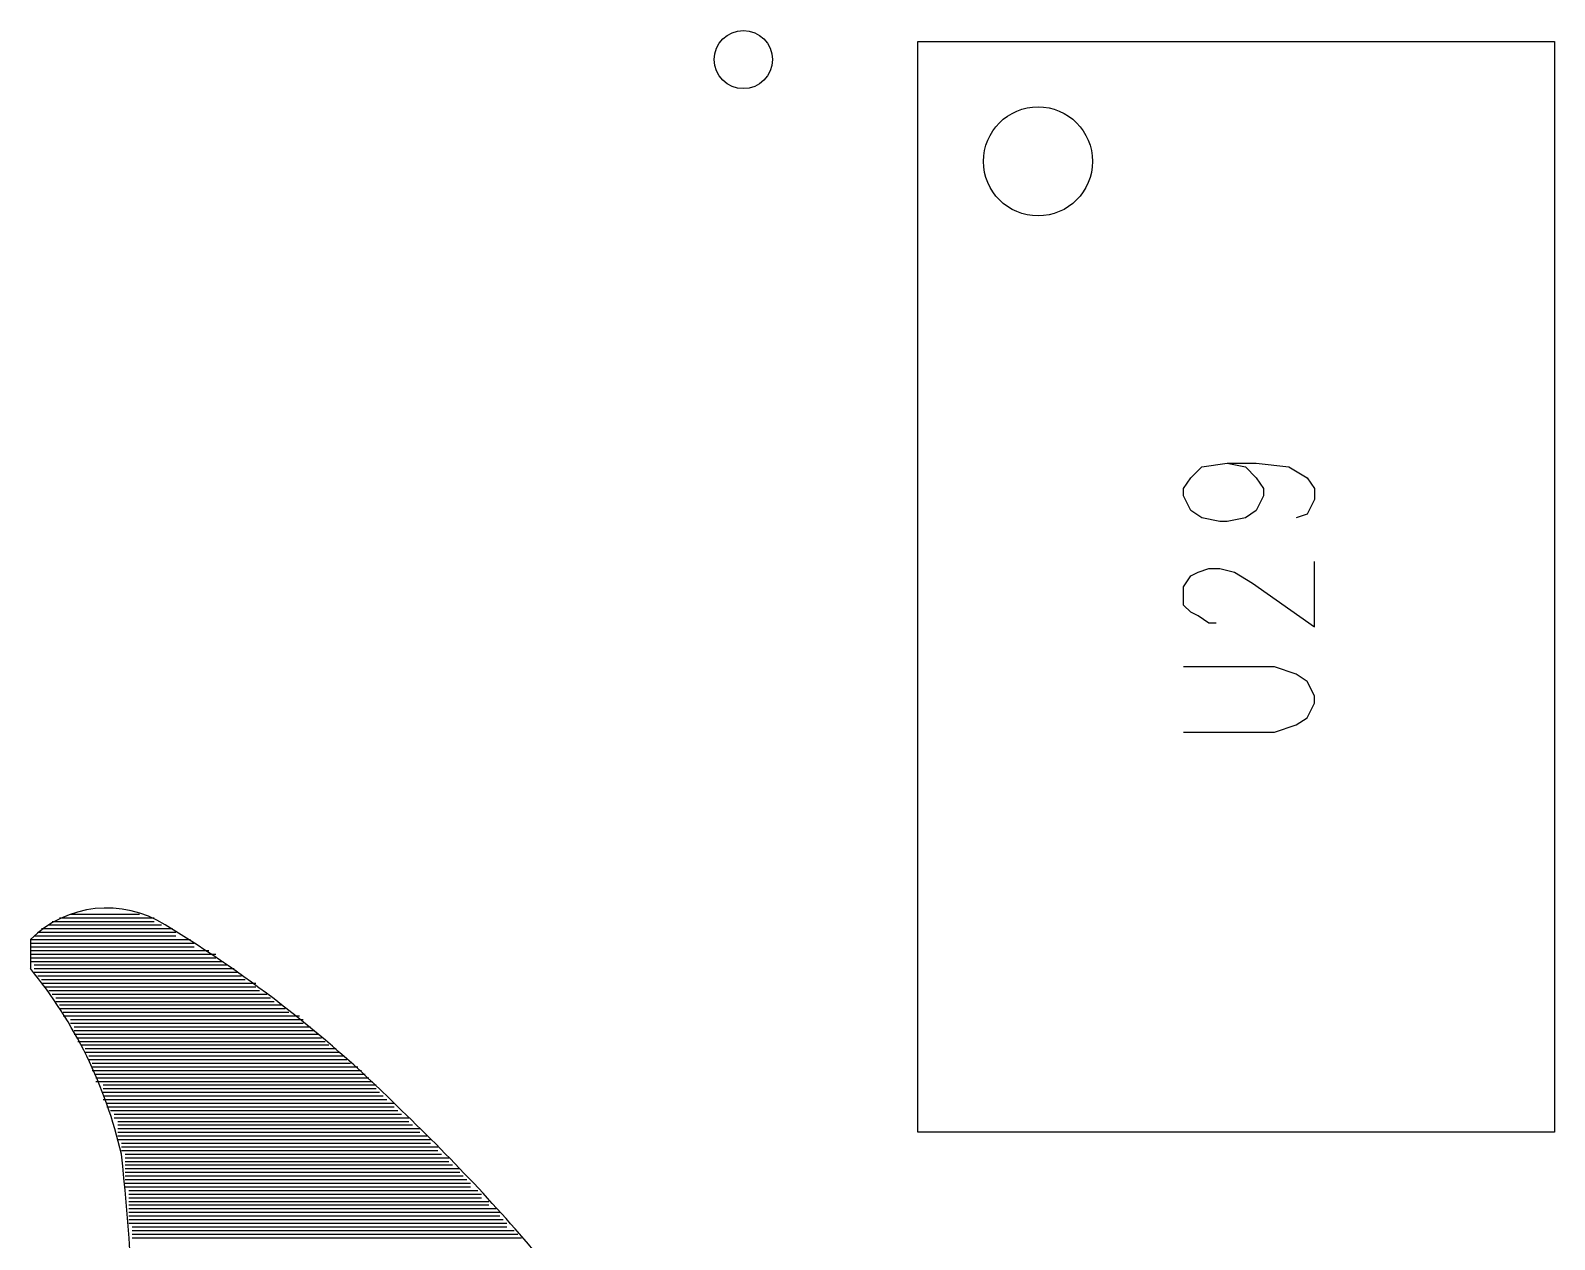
# Model space of a CAD drawing. Extents: x 11.9 to 28.1, y 10.8 to 21.2.
# Drawn here: x 22.091 to 22.51, y 17.5115 to 17.844 of the extents above; entities that cross this region are included whole.
import ezdxf

# ---------------------------------------------------------------- set-up
doc = ezdxf.new("R2010")
doc.units = 0
doc.header["$MEASUREMENT"] = 0
doc.layers.add('LAYNR1', color=2, linetype='Continuous')

msp = doc.modelspace()

# ---------------------------------------------------------------- linework, layer by layer
at = {"layer": 'LAYNR1', "color": 7}
for points in [[(22.335, 17.541), (22.335, 17.841)], [(22.335, 17.841), (22.51, 17.841)], [(22.51, 17.841), (22.51, 17.541)], [(22.42, 17.725), (22.425, 17.724), (22.428, 17.721), (22.43, 17.718), (22.43, 17.716), (22.428, 17.712), (22.425, 17.71), (22.42, 17.709), (22.418, 17.709), (22.413, 17.71), (22.41, 17.712), (22.408, 17.716), (22.408, 17.718), (22.41, 17.721), (22.413, 17.724), (22.42, 17.725), (22.428, 17.725), (22.437, 17.724), (22.442, 17.721), (22.444, 17.718), (22.444, 17.715), (22.442, 17.711), (22.439, 17.71)], [(22.417, 17.681), (22.415, 17.681), (22.412, 17.683), (22.41, 17.684), (22.408, 17.686), (22.408, 17.691), (22.41, 17.694), (22.412, 17.695), (22.415, 17.696), (22.418, 17.696), (22.422, 17.695), (22.427, 17.692), (22.444, 17.68), (22.444, 17.698)], [(22.408, 17.651), (22.433, 17.651), (22.439, 17.653), (22.442, 17.655), (22.444, 17.659), (22.444, 17.661), (22.442, 17.665), (22.439, 17.667), (22.433, 17.669), (22.408, 17.669)], [(22.097, 17.599), (22.125, 17.599)], [(22.099, 17.6), (22.125, 17.6)], [(22.101, 17.6), (22.123, 17.6)], [(22.102, 17.601), (22.121, 17.601)], [(22.091, 17.594), (22.091, 17.586)], [(22.091, 17.594), (22.135, 17.594)], [(22.091, 17.594), (22.132, 17.594)], [(22.092, 17.595), (22.131, 17.595)], [(22.093, 17.596), (22.131, 17.596)], [(22.094, 17.597), (22.13, 17.597)], [(22.094, 17.597), (22.128, 17.597)], [(22.096, 17.598), (22.127, 17.598)], [(22.091, 17.593), (22.136, 17.593)], [(22.091, 17.592), (22.136, 17.592)], [(22.091, 17.591), (22.14, 17.591)], [(22.091, 17.591), (22.139, 17.591)], [(22.091, 17.59), (22.142, 17.59)], [(22.091, 17.589), (22.142, 17.589)], [(22.091, 17.588), (22.144, 17.588)], [(22.091, 17.588), (22.143, 17.588)], [(22.092, 17.587), (22.145, 17.587)], [(22.092, 17.586), (22.147, 17.586)], [(22.092, 17.585), (22.147, 17.585)], [(22.093, 17.585), (22.148, 17.585)], [(22.093, 17.584), (22.149, 17.584)], [(22.094, 17.583), (22.15, 17.583)], [(22.094, 17.582), (22.153, 17.582)], [(22.094, 17.582), (22.151, 17.582)], [(22.095, 17.581), (22.153, 17.581)], [(22.096, 17.58), (22.154, 17.58)], [(22.097, 17.579), (22.156, 17.579)], [(22.097, 17.579), (22.155, 17.579)], [(22.098, 17.578), (22.157, 17.578)], [(22.098, 17.577), (22.158, 17.577)], [(22.099, 17.576), (22.16, 17.576)], [(22.099, 17.576), (22.159, 17.576)], [(22.099, 17.575), (22.161, 17.575)], [(22.1, 17.574), (22.162, 17.574)], [(22.1, 17.573), (22.164, 17.573)], [(22.101, 17.573), (22.165, 17.573)], [(22.102, 17.572), (22.166, 17.572)], [(22.102, 17.571), (22.166, 17.571)], [(22.103, 17.57), (22.168, 17.57)], [(22.103, 17.57), (22.167, 17.57)], [(22.103, 17.569), (22.169, 17.569)], [(22.103, 17.568), (22.17, 17.568)], [(22.104, 17.567), (22.171, 17.567)], [(22.104, 17.567), (22.17, 17.567)], [(22.104, 17.566), (22.172, 17.566)], [(22.105, 17.565), (22.173, 17.565)], [(22.106, 17.564), (22.175, 17.564)], [(22.106, 17.564), (22.174, 17.564)], [(22.106, 17.563), (22.176, 17.563)], [(22.107, 17.562), (22.177, 17.562)], [(22.107, 17.561), (22.178, 17.561)], [(22.107, 17.561), (22.177, 17.561)], [(22.108, 17.56), (22.179, 17.56)], [(22.108, 17.559), (22.181, 17.559)], [(22.108, 17.558), (22.182, 17.558)], [(22.108, 17.558), (22.18, 17.558)], [(22.109, 17.557), (22.183, 17.557)], [(22.109, 17.556), (22.184, 17.556)], [(22.109, 17.555), (22.184, 17.555)], [(22.111, 17.555), (22.185, 17.555)], [(22.111, 17.554), (22.186, 17.554)], [(22.111, 17.553), (22.186, 17.553)], [(22.111, 17.552), (22.187, 17.552)], [(22.111, 17.552), (22.187, 17.552)], [(22.111, 17.551), (22.188, 17.551)], [(22.111, 17.55), (22.189, 17.55)], [(22.112, 17.549), (22.191, 17.549)], [(22.112, 17.549), (22.19, 17.549)], [(22.112, 17.548), (22.191, 17.548)], [(22.113, 17.547), (22.192, 17.547)], [(22.114, 17.546), (22.193, 17.546)], [(22.114, 17.546), (22.192, 17.546)], [(22.114, 17.545), (22.195, 17.545)], [(22.115, 17.544), (22.195, 17.544)], [(22.115, 17.543), (22.196, 17.543)], [(22.115, 17.543), (22.195, 17.543)], [(22.115, 17.542), (22.198, 17.542)], [(22.115, 17.541), (22.198, 17.541)], [(22.115, 17.54), (22.2, 17.54)], [(22.115, 17.54), (22.198, 17.54)], [(22.51, 17.541), (22.335, 17.541)], [(22.115, 17.539), (22.201, 17.539)], [(22.116, 17.538), (22.201, 17.538)], [(22.116, 17.537), (22.203, 17.537)], [(22.116, 17.537), (22.202, 17.537)], [(22.116, 17.536), (22.203, 17.536)], [(22.117, 17.535), (22.204, 17.535)], [(22.117, 17.534), (22.206, 17.534)], [(22.117, 17.534), (22.205, 17.534)], [(22.117, 17.533), (22.206, 17.533)], [(22.117, 17.532), (22.207, 17.532)], [(22.117, 17.531), (22.209, 17.531)], [(22.117, 17.531), (22.208, 17.531)], [(22.117, 17.53), (22.209, 17.53)], [(22.117, 17.529), (22.21, 17.529)], [(22.117, 17.528), (22.211, 17.528)], [(22.117, 17.528), (22.211, 17.528)], [(22.117, 17.527), (22.212, 17.527)], [(22.117, 17.526), (22.212, 17.526)], [(22.118, 17.525), (22.214, 17.525)], [(22.118, 17.525), (22.213, 17.525)], [(22.118, 17.524), (22.215, 17.524)], [(22.118, 17.523), (22.215, 17.523)], [(22.118, 17.522), (22.217, 17.522)], [(22.118, 17.522), (22.216, 17.522)], [(22.118, 17.521), (22.217, 17.521)], [(22.118, 17.52), (22.219, 17.52)], [(22.118, 17.519), (22.22, 17.519)], [(22.118, 17.519), (22.219, 17.519)], [(22.118, 17.518), (22.22, 17.518)], [(22.118, 17.517), (22.221, 17.517)], [(22.118, 17.516), (22.222, 17.516)], [(22.118, 17.516), (22.221, 17.516)], [(22.119, 17.515), (22.222, 17.515)], [(22.119, 17.514), (22.224, 17.514)], [(22.119, 17.513), (22.225, 17.513)], [(22.119, 17.513), (22.224, 17.513)], [(22.119, 17.512), (22.226, 17.512)]]:
    msp.add_lwpolyline(points, dxfattribs=at)
for points in [[(22.193, 17.547, 0.061202), (22.128, 17.598, 0.351089), (22.091, 17.594)], [(22.116, 17.535, 0.115628), (22.091, 17.586)], [(22.234, 17.503, 0.028773), (22.193, 17.547)], [(22.118, 17.429, 0.046729), (22.116, 17.535)]]:
    msp.add_lwpolyline(points, format="xyb", dxfattribs=at)
for centre, radius in [((22.287, 17.836), 0.008), ((22.368, 17.808), 0.015)]:
    msp.add_circle(centre, radius, dxfattribs=at)

doc.saveas('drawing.dxf')
